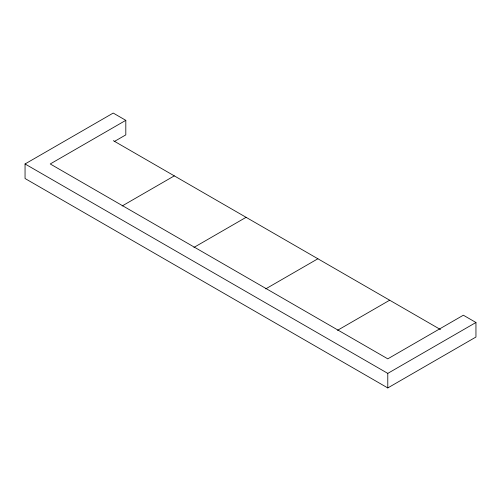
<?xml version="1.0" encoding="UTF-8"?>
<svg xmlns="http://www.w3.org/2000/svg" width="501" height="501" viewBox="0 0 501 501"><rect width="100%" height="100%" fill="white"/><g stroke="black" fill="none" stroke-linecap="round" stroke-linejoin="round"><path stroke-width="0.75" d="M125.807 120.34L50.238 163.965L387.787 358.848L463.356 315.217L475.95 322.487L475.95 337.035L387.787 387.937L25.05 178.513L25.05 163.965L113.213 113.063L125.807 120.34L125.807 134.882L114.341 141.501M122.144 205.974L174.298 175.87M193.937 247.425L246.085 217.315M265.73 288.87L317.878 258.767M337.517 330.322L389.672 300.212M25.05 163.965L387.787 373.389L475.95 322.487M113.339 140.675L440.467 329.539M387.787 373.389L387.787 387.937"/></g></svg>
